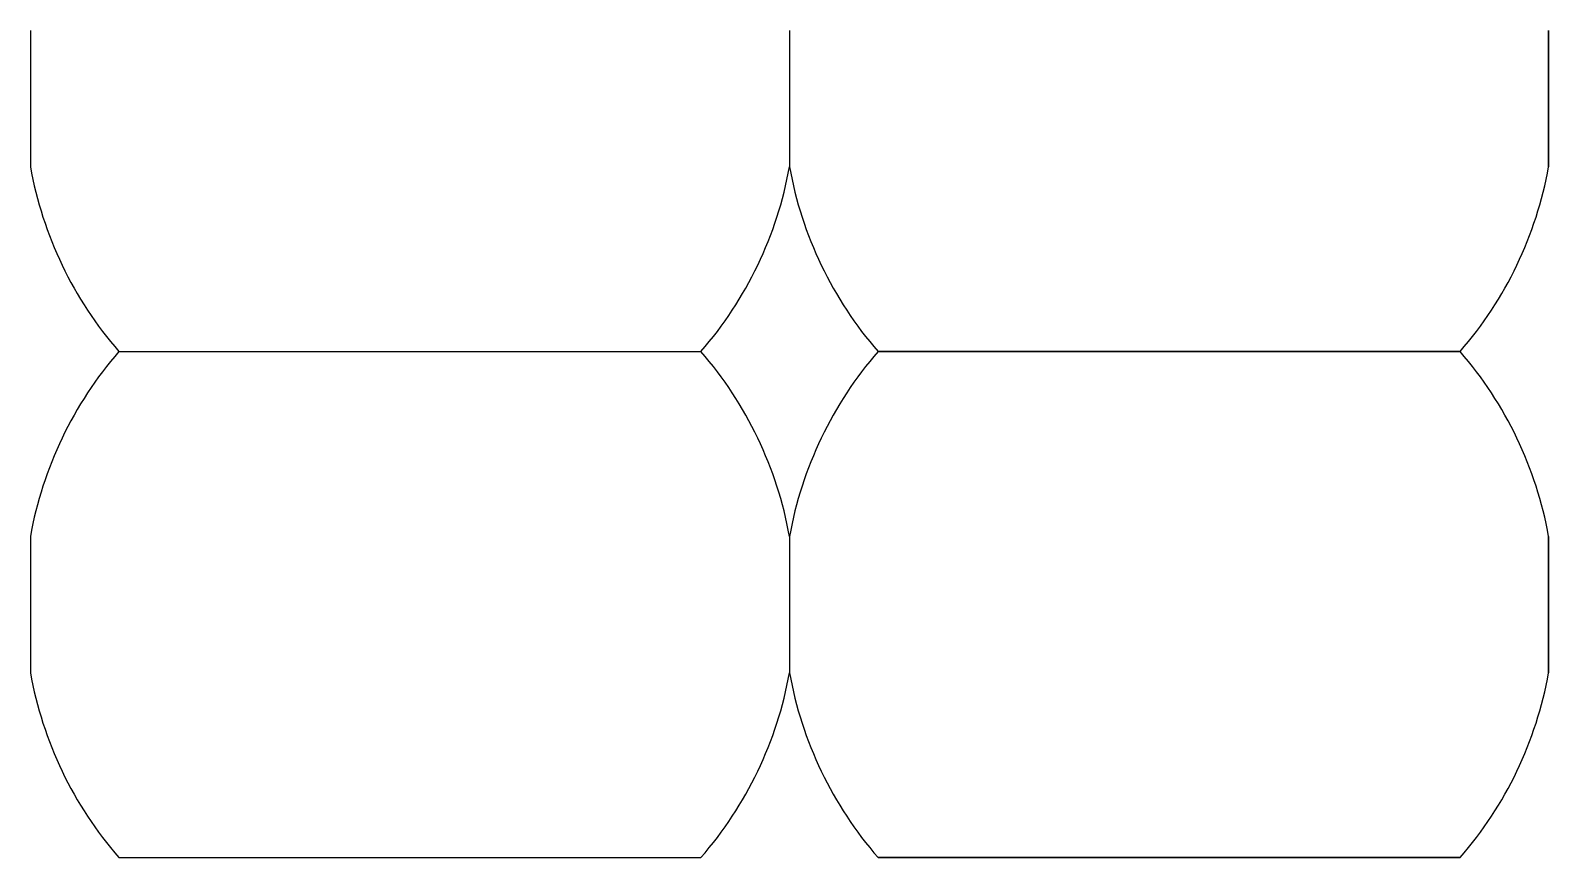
# Model space of a CAD drawing. Extents: x 5000 to 155000, y 6735 to 206735.
# Drawn here: x 5000 to 155000, y 6735 to 88470 of the extents above; entities that cross this region are included whole.
import ezdxf

# ---------------------------------------------------------------- set-up
doc = ezdxf.new("R2010")
doc.units = 0
doc.layers.get('0').update_dxf_attribs({"linetype": 'CONTINUOUS'})

msp = doc.modelspace()

# ---------------------------------------------------------------- linework, layer by layer
for p, q in [((5000, 88470), (5000, 75000)), ((80000, 88470), (80000, 75000)), ((80000, 88470), (80000, 75000)), ((155000, 88470), (155000, 75000)), ((155000, 88470), (155000, 75000)), ((155000, 88470), (155000, 75000)), ((155000, 88470), (155000, 75000)), ((155000, 75000), (155000, 88470)), ((155000, 88470), (155000, 75000)), ((155000, 88470), (155000, 75000)), ((13749, 56735), (71251, 56735)), ((13749, 56735), (71251, 56735)), ((88749, 56735), (146251, 56735)), ((146251, 56735), (88749, 56735)), ((88749, 56735), (146251, 56735)), ((5000, 38470), (5000, 25000)), ((80000, 38470), (80000, 25000)), ((80000, 38470), (80000, 25000)), ((155000, 38470), (155000, 25000)), ((155000, 38470), (155000, 25000)), ((155000, 38470), (155000, 25000)), ((155000, 38470), (155000, 25000)), ((155000, 25000), (155000, 38470)), ((155000, 38470), (155000, 25000)), ((155000, 38470), (155000, 25000)), ((13749, 6735), (71251, 6735)), ((88749, 6735), (146251, 6735)), ((146251, 6735), (88749, 6735))]:
    msp.add_line(p, q)
for centre, start, end in [((42500, 81735), 190.18175, 221.00827), ((42500, 81735), 318.99173, 349.81825), ((117500, 81735), 190.18175, 221.00827), ((117500, 81735), 318.99173, 349.81825), ((42500, 31735), 138.99173, 169.81825), ((42500, 31735), 10.18175, 41.00827), ((117500, 31735), 138.99173, 169.81825), ((117500, 31735), 10.18175, 41.00827), ((42500, 31735), 190.18175, 221.00827), ((42500, 31735), 318.99173, 349.81825), ((117500, 31735), 190.18175, 221.00827), ((117500, 31735), 318.99173, 349.81825)]:
    msp.add_arc(centre, 38100, start, end)

doc.saveas('drawing.dxf')
